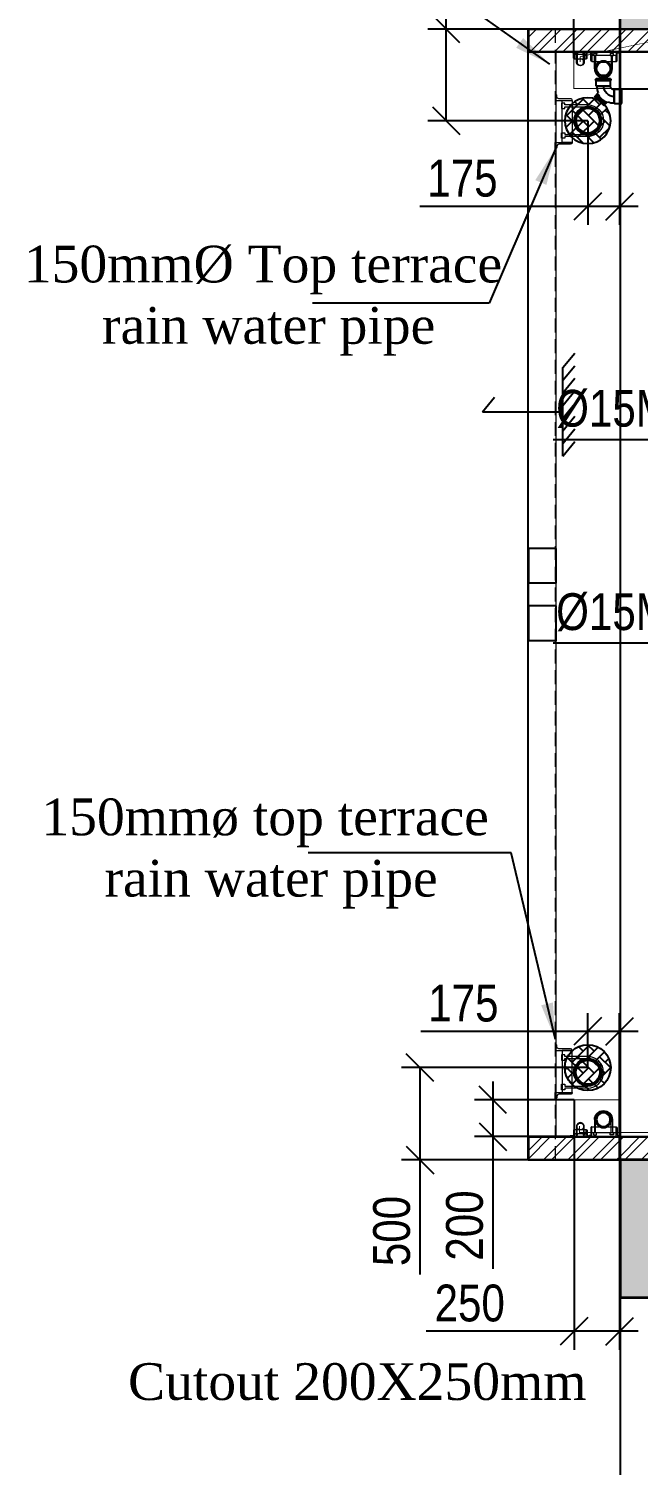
# Model space of a CAD drawing. Header units: inches. Extents: x 5899882 to 5988838, y -468923 to -96891.
# Drawn here: x 5954867 to 5958180, y -301732 to -293920 of the extents above; entities that cross this region are included whole.
import ezdxf

# ---------------------------------------------------------------- set-up
doc = ezdxf.new("R2010")
doc.units = ezdxf.units.IN
doc.header["$MEASUREMENT"] = 0
doc.linetypes.add('1', pattern=[0])
doc.linetypes.add('DASHED', pattern=[0.75, 0.5, -0.25])
doc.layers.get('Defpoints').update_dxf_attribs({"color": 8})
for name, color, linetype in [('0 slc  sleeve 200mm', 3, '1'), ('0 slc Rwp sloape', 7, 'Continuous'), ('0- SLC ARCH LAYOUT', 7, 'Continuous'), ('0- SLC DIMENSION', 7, 'Continuous'), ('0- SLC HIDE BOX & CUTOUT', 6, 'Continuous'), ('0-SLC RCC 2ND. FLOOR', 7, 'Continuous'), ('0-SLC- Waste water down take', 6, 'Continuous'), ('0-SLC-100mm Soil Pipe', 190, 'Continuous'), ('0-SLC-75MM WASTE PIPE', 6, 'Continuous'), ('0-SLC-DOMESTIC LINE', 5, 'DOMESTIC_LINE'), ('CL', 7, 'Continuous'), ('P-TEXT', 7, 'Continuous'), ('rwp', 5, 'Continuous')]:
    doc.layers.add(name, color=color, linetype=linetype)
for name, color, linetype, lineweight in [('0-SLC-CLAMPS', 7, 'Continuous', 9), ('0-SLC-P-Angle', 6, 'Continuous', 0), ('ARCL-HATCH-B', 8, 'Continuous', 5), ('ARLC-COL', 8, 'Continuous', 30), ('ARLC-ELE0', 8, 'Continuous', 9), ('ARLC-ELE1', 8, 'Continuous', 13), ('ARLC-GRILL', 8, 'Continuous', 9), ('ARLC-HATCH-C', 8, 'Continuous', 5), ('ARLC-RCC', 8, 'Continuous', 25), ('ARLC-WALL', 8, 'Continuous', 15)]:
    doc.layers.add(name, color=color, linetype=linetype, lineweight=lineweight)
doc.styles.add('ARIAL', font='tahoma.ttf')
doc.styles.add('LT0050R', font='arial.ttf', dxfattribs={"height": 120})
doc.styles.get("Standard").update_dxf_attribs({"font": 'arial.ttf'})
doc.styles.add('swis cn bt', font='swissc.ttf')
doc.linetypes.add('DOMESTIC_LINE', pattern='A,0.5,-0.2,["DWS",ARIAL,S=0.1,R=0,X=-0.1,Y=-0.05],-0.25', length=0.95)
doc.dimstyles.new('LT0050R', dxfattribs={"dimtxt": 120, "dimasz": 80, "dimexe": 80, "dimexo": 50, "dimgap": 80, "dimtad": 0, "dimdec": 0, "dimzin": 0, "dimdsep": 46, "dimtxsty": 'LT0050R', "dimblk": 'ARCHTICK', "dimcen": 1, "dimdle": 80, "dimclrd": 252, "dimclre": 252, "dimclrt": 240, "dimadec": 0, "dimazin": 0, "dimtfac": 1, "dimtdec": 0, "dimtofl": 0, "dimtmove": 1, "dimatfit": 3, "dimfxl": 1, "dimtolj": 1, "dimtzin": 0, "dimlwd": -1, "dimlwe": -1, "dimarcsym": 0})
doc.dimstyles.new('SLC', dxfattribs={"dimtxt": 200, "dimasz": 150, "dimexe": 100, "dimexo": 0, "dimgap": 50, "dimtad": 1, "dimdec": 0, "dimrnd": 5, "dimzin": 1, "dimdsep": 46, "dimtxsty": 'swis cn bt', "dimblk": 'OBLIQUE', "dimcen": 60, "dimdle": 100, "dimclrd": 256, "dimclre": 256, "dimclrt": 256, "dimazin": 0, "dimtfac": 1, "dimtdec": 0, "dimtofl": 0, "dimtmove": 0, "dimatfit": 3, "dimfxl": 0.18, "dimtolj": 1, "dimtzin": 0, "dimarcsym": 0})
doc.dimstyles.get("Standard").update_dxf_attribs({"dimtxt": 200, "dimasz": 200, "dimexe": 0.18, "dimexo": 0.0625, "dimgap": 0.09, "dimtad": 0, "dimdec": 0, "dimrnd": 5, "dimzin": 0, "dimdsep": 46, "dimtxsty": 'Standard', "dimblk": 'OBLIQUE', "dimcen": 0.09, "dimadec": 0, "dimazin": 0, "dimtfac": 1, "dimtdec": 0, "dimtofl": 0, "dimtmove": 0, "dimatfit": 3, "dimfxl": 1, "dimtolj": 1, "dimtzin": 0, "dimarcsym": 0})
pattern_1 = [(45, (-5806111.699348602, 109613.299867685), (-66.29126073623883, 66.29126073623884), []), (45, (-5806067.505174852, 109613.299867685), (-66.29126073623883, 66.29126073623884), [])]

# ---------------------------------------------------------------- blocks, each defined once
blk = doc.blocks.new('A$C7CE91767')
at = {"layer": 'ARLC-COL'}
for points in [[(750.0000000018626, -750.0000000000873), (-499.9999999981374, -750.0000000000873), (-499.9999999981374, -875.0000000000873), (750.0000000018626, -875.0000000000873)], [(750.0000000018626, -6775.000000000087), (-499.9999999981374, -6775.000000000087), (-499.9999999981374, -6900.000000000087), (750.0000000018626, -6900.000000000087)]]:
    blk.add_lwpolyline(points, close=True, dxfattribs=at)
at = {"layer": 'ARLC-ELE1'}
for p, q in [((-499.9999999981374, -3762.500000003813), (-499.9999999981374, -3887.500000000087)), ((-349.9999999981374, -3887.500000000087), (-349.9999999981374, -3762.500000003813))]:
    blk.add_line(p, q, dxfattribs=at)
at = {"layer": 'ARLC-GRILL'}
for points in [[(-499.9999999981374, -3575.000000003813), (-499.9999999981374, -875.0000000000873)], [(-349.9999999981374, -3575.000000003813), (-349.9999999981374, -875.0000000000873)], [(-499.9999999981374, -6775.000000000087), (-499.9999999981374, -4075.000000000087)], [(-349.9999999981374, -6775.000000000087), (-349.9999999981374, -4074.999999996362)]]:
    blk.add_lwpolyline(points, dxfattribs=at)
at = {"layer": 'ARLC-RCC'}
for points in [[(-349.9999999981374, -3575.000000003813), (-499.9999999981374, -3575.000000003813), (-499.9999999981374, -3762.500000003813), (-349.9999999981374, -3762.500000003813)], [(-349.9999999981374, -3887.500000000087), (-499.9999999981374, -3887.500000000087), (-499.9999999981374, -4075.000000000087), (-349.9999999981374, -4075.000000000087)]]:
    blk.add_lwpolyline(points, close=True, dxfattribs=at)
blk = doc.blocks.new('A$C3DAD2E9A')
at = {"layer": 'ARCL-HATCH-B'}
h = blk.add_hatch(dxfattribs=at)
h.set_pattern_fill('ANSI32', color=256, scale=250)
h.set_pattern_definition(pattern_1)
h.paths.add_polyline_path([(12897.21052536089, -19873.50000000183), (12397.21052536089, -19873.50000000183), (12397.21052536089, -19998.50000000183), (12897.21052536089, -19998.50000000183)])
h = blk.add_hatch(dxfattribs=at)
h.set_pattern_fill('ANSI32', color=256, scale=250)
h.set_pattern_definition(pattern_1)
h.paths.add_polyline_path([(13617.21052536089, -19873.50000000183), (12897.21052536089, -19873.50000000183), (12897.21052536089, -19998.50000000183), (13617.21052536089, -19998.50000000183)])
h = blk.add_hatch(dxfattribs=at)
h.set_pattern_fill('ANSI32', color=256, scale=250)
h.set_pattern_definition(pattern_1)
h.paths.add_polyline_path([(12897.21052536089, -25898.50000000183), (12397.21052536089, -25898.50000000183), (12397.21052536089, -26023.50000000183), (12897.21052536089, -26023.50000000183)])
h = blk.add_hatch(dxfattribs=at)
h.set_pattern_fill('ANSI32', color=256, scale=250)
h.set_pattern_definition(pattern_1)
h.paths.add_polyline_path([(13617.21052536089, -25898.50000000183), (12897.21052536089, -25898.50000000183), (12897.21052536089, -26023.50000000183), (13617.21052536089, -26023.50000000183)])
at = {"layer": 'ARLC-HATCH-C', "ltscale": 0.1}
blk.add_hatch(color=256, dxfattribs=at).paths.add_polyline_path([(12897.21052536089, -26023.50000000183), (12897.21052536089, -26773.50000000183), (13647.21052536089, -26773.50000000183), (13647.21052536089, -26023.50000000183)])
at = {"layer": 'ARLC-COL'}
blk.add_lwpolyline([(13647.21052536089, -26023.50000000183), (12897.21052536089, -26023.50000000183), (12897.21052536089, -26773.50000000183), (13647.21052536089, -26773.50000000183)], close=True, dxfattribs=at)
at = {"layer": 'ARLC-ELE0'}
for p, q in [((12897.21052536089, -19875), (12897.21052536089, -26025)), ((12897.21052536089, -26773.50000000183), (12897.21052536089, -32923.50000000183)), ((12897.21052536089, -26775), (12897.21052536089, -32925))]:
    blk.add_line(p, q, dxfattribs=at)
at = {"layer": 'ARLC-WALL'}
for points in [[(13617.21052536089, -19873.50000000183), (12397.21052536089, -19873.50000000183), (12397.21052536089, -19998.50000000183), (13617.21052536089, -19998.50000000183)], [(13617.21052536089, -25898.50000000183), (12397.21052536089, -25898.50000000183), (12397.21052536089, -26023.50000000183), (13617.21052536089, -26023.50000000183)]]:
    blk.add_lwpolyline(points, close=True, dxfattribs=at)
at = {"color": 1}
blk.add_blockref('A$C7CE91767', (12897.21052536089, -19125), dxfattribs=at)
blk = doc.blocks.new('548')
at = {"color": 0}
for p, q in [((0.0602361064070749, 0.08314675416553999), (0.0579049967697927, 0.0808156445283714)), ((0.0579049967697927, 0.0808156445283714), (0.0579049967697358, -0.0173505971908981)), ((0.0604883189203065, 0.0833989666788853), (0.0604883189201928, -0.0199339193414119)), ((0.0608450012772721, 0.0833989666788853), (0.0975159364109288, 0.0833989666788853)), ((0.0975159364109857, 0.0851211814457855), (0.0975159364107441, -0.0216561341085395)), ((0.1000992585613858, 0.0877045035962425), (0.1052659028625271, 0.0877045035962425)), ((0.1078492250128704, 0.0851211814458424), (0.1078492250129273, -0.0216561341085395)), ((0.1078492250129273, 0.0833989666788853), (0.1121547619303982, 0.0833989666788284)), ((0.1121547619303982, 0.0833989666788284), (0.1121547619303413, -0.0199339193414687)), ((-0.071692276935508, -0.0895614994768863), (-0.0716922769354511, -0.0947281437778713)), ((-0.0691089547849799, -0.0869781773263157), (0.0376683607692172, -0.0869781773247382)), ((-0.0691089547848662, -0.0973114659283283), (0.0376683607693451, -0.0973114659268077)), ((-0.0673867400185628, -0.0499505598356365), (0.0359461460016917, -0.049950559834187)), ((-0.0673867400185628, -0.0503072421924884), (-0.067386740018037, -0.0869781773262588)), ((-0.0673867400179233, -0.0973114659282715), (-0.0673867400178665, -0.101617002845785)), ((-0.0673867400178665, -0.101617002845785), (0.0359461460024448, -0.1016170028443355)), ((-0.0671345275052602, -0.0496983473222912), (-0.0648034178681627, -0.0473672376850658)), ((-0.0648034178681627, -0.0473672376850658), (0.0333628238511068, -0.0473672376836731)), ((0.0356939334883322, -0.0496983473208275), (0.0333628238511068, -0.0473672376836731)), ((0.0359461460016917, -0.0503072421910389), (0.0359461460022175, -0.0869781773248093)), ((0.035946146002388, -0.0973114659268077), (0.0359461460024448, -0.1016170028443355)), ((0.0402516829197452, -0.0895614994752663), (0.0402516829198021, -0.0947281437762939)), ((0.0602361064070181, -0.0196817068281092), (0.0579049967697358, -0.0173505971908981)), ((0.0608450012771016, -0.0199339193414119), (0.0975159364108152, -0.0199339193415256)), ((0.1000992585613289, -0.0242394562589397), (0.1052659028622997, -0.0242394562588828)), ((0.1078492250128704, -0.0199339193414687), (0.1121547619303413, -0.0199339193414687))]:
    blk.add_line(p, q, dxfattribs=at)
for points in [[(-0.0189777657395496, 0.0966114836979557), (-0.0839378019012571, 0.0287533446409043)], [(-0.0839378019012571, 0.0287533446409043), (-0.0552277240578576, 0.001269424202917)], [(-0.0791387801790933, 0.0337664681334928), (-0.0568423135863867, 0.0124222447836218)], [(-0.0731226787351176, 0.0400509696899718), (-0.0526456612442843, 0.0204484899406765)], [(-0.0671065772911561, 0.0463354712463939), (-0.047981290081637, 0.0280269917330713)], [(-0.0610904758472515, 0.0526199728028303), (-0.0428697760581827, 0.0351774473572846)], [(-0.05507437440329, 0.0589044743593092), (-0.0373242156142908, 0.0419123939275181)], [(-0.0490582729593143, 0.0651889759157314), (-0.0313512183151943, 0.0482381587258516)], [(-0.0430421715153528, 0.0714734774721535), (-0.0249513828722456, 0.0541553148938761)], [(-0.0370260700714482, 0.0777579790286325), (-0.0181193394450787, 0.0596587219276188)], [(-0.0310099686274867, 0.0840424805850546), (-0.0108433653889222, 0.0647371578361629)], [(-0.0249938671835111, 0.0903269821415336), (-0.0031045081470467, 0.0693724794934525)], [(-0.0189777657395496, 0.0966114836979557), (0.00973231210385, 0.0691275632599826)]]:
    blk.add_lwpolyline(points, dxfattribs=at)
for centre, radius, start, end in [((0.0635015822736875, -0.04736723768326099), 0.1283050001418438, 157.7238705346079, 180), ((0.0590119103498239, -0.0430693118252634), 0.1283808133028075, 114.7894390255769, 157.7105609777186), ((0.0635015822736875, -0.04736723768326099), 0.0792218792822124, 92.50000000023331, 180), ((0.0635015822736875, -0.04736723768326099), 0.1283050001418438, 92.50000000023331, 114.7761294668299), ((0.0608450012772721, 0.0825378592953286), 0.0008611073835023, 90, 135), ((0.1000992585614426, 0.0851211814457855), 0.0025833221505069, 90, 180), ((0.1052659028624703, 0.0851211814457855), 0.0025833221505069, 0, 90), ((-0.0691089547849799, -0.0895614994768295), 0.0025833221505069, 90, 180), ((-0.0691089547849231, -0.0947281437778713), 0.0025833221505069, 180, 270), ((-0.0665256326350487, -0.0503072421924884), 0.0008611073835023, 135, 180), ((0.0644613194568677, -0.047752563204952), 0.0311008826996851, 102.1697220167195, 179.2901136874885), ((0.0350850386181776, -0.0503072421910389), 0.0008611073835023, 0, 45), ((0.0376683607692172, -0.0895614994753231), 0.0025833221505069, 0, 90), ((0.0376683607692741, -0.0947281437762939), 0.0025833221505069, 270, 0), ((0.0608450012771584, -0.019072811957912), 0.0008611073835023, 225, 270), ((0.1000992585612721, -0.0216561341085395), 0.0025833221505069, 180, 270), ((0.1052659028624134, -0.0216561341084258), 0.0025833221505069, 270, 0)]:
    blk.add_arc(centre, radius, start, end, dxfattribs=at)
at = {"color": 8}
blk.add_arc((0.0635015822736875, -0.04736723768326099), 0.0792218792822124, 92.50000000023331, 180, dxfattribs=at)
blk = doc.blocks.new('A$C67844AE1')
at = {"color": 7}
for p, q in [((-218.2272407441051, 240.6275060125627), (-283.3119963555947, 161.6196423373185)), ((-218.2272407441051, 171.8767900089733), (-283.3119963555947, 92.8689263337292)), ((-218.2272407441051, 103.126074005384), (-283.3119963555947, 24.11821033013985)), ((-218.2272407441051, 34.37535800179468), (-283.3119963555947, -44.63250567344949)), ((218.2272407441051, 0), (-218.2272407441051, 0)), ((218.2272407441051, 0), (153.1424851326155, -79.00786367524417)), ((-218.2272407441051, -34.37535800179468), (-283.3119963555947, -113.3832216770388)), ((-218.2272407441051, -103.126074005384), (-283.3119963555947, -182.1339376806281)), ((-218.2272407441051, -171.8767900089733), (-283.3119963555947, -250.8846536842175)), ((-218.2272407441051, -240.6275060125627), (-283.3119963555947, -319.6353696878068))]:
    blk.add_line(p, q, dxfattribs=at)
at = {"layer": 'CL', "color": 7}
blk.add_line((-218.2272407441124, 240.6275060125554), (-218.2272407441051, -240.6275060125627), dxfattribs=at)
blk = doc.blocks.new('A$C77C3199A')
at = {"layer": 'ARLC-HATCH-C', "ltscale": 0.1}
for points in [[(12894.99999904632, -19125), (12894.99999904632, -19875), (13644.99999904632, -19875), (13644.99999904632, -19125)], [(12894.99999904632, -26025), (12894.99999904632, -26775), (13644.99999904632, -26775), (13644.99999904632, -26025)]]:
    blk.add_hatch(color=0, dxfattribs=at).paths.add_polyline_path(points)
at = {"layer": 'ARLC-COL', "color": 0}
for points in [[(13644.99999904632, -19125), (12894.99999904632, -19125), (12894.99999904632, -19875), (13644.99999904632, -19875)], [(13644.99999904632, -26025), (12894.99999904632, -26025), (12894.99999904632, -26775), (13644.99999904632, -26775)]]:
    blk.add_lwpolyline(points, close=True, dxfattribs=at)
at = {"layer": 'ARLC-WALL', "color": 30, "linetype": 'DASHED', "ltscale": 150}
blk.add_line((12544.99999904539, -26024.99999999814), (12544.99999904539, -19874.99999999814), dxfattribs=at)
at = {"layer": 'ARLC-WALL', "color": 30}
for p, q in [((12894.99999904539, -26025), (12894.99999904539, -19875)), ((12894.99999904632, -32925), (12894.99999904632, -26775))]:
    blk.add_line(p, q, dxfattribs=at)
at = {"layer": 'CL', "color": 0}
for p, q in [((12394.99999904539, -26024.99999999814), (12394.99999904539, -19874.99999999814)), ((12394.99999904539, -19874.99999999825), (12894.99999904539, -19875)), ((12894.99999904632, -26024.99999999814), (12394.99999904539, -26024.99999999814))]:
    blk.add_line(p, q, dxfattribs=at)
at = {"layer": 'CL', "color": 0, "rotation": 180}
blk.add_blockref('A$C67844AE1', (12366.18739412131, -21956.8307713914), dxfattribs=at)
blk = doc.blocks.new('an80')
for points in [[(-46, 0), (-46, 66.31834324478949), (-51, 66.31834324478949), (-51, 76.31834324478949), (-35, 76.31834324478949), (-35, 66.31834324478949), (-40, 66.31834324478949), (-40, 0)], [(46, 0), (46, 66.31834324478949), (51, 66.31834324478949), (51, 76.31834324478949), (35, 76.31834324478949), (35, 66.31834324478949), (40, 66.31834324478949), (40, 0)]]:
    blk.add_lwpolyline(points)
for radius in [46, 40]:
    blk.add_arc((0, 0), radius, 180, 360)
blk = doc.blocks.new('176')
at = {"layer": '0-SLC-CLAMPS', "elevation": 5.6402509286e-06}
for points in [[(-108.6441339902812, 76.65487678382397), (-108.6441339902812, 80.07912621069498, 0.4142135623730951), (-114.0012768482556, 85.4362690677599), (-114.0012768482556, 85.4362690677599), (-114.0012768482556, 65.94059119656868), (-61.0727054181334, 65.94059119656868, 0.4142135623730951), (-66.42984827703911, 71.29773392584954), (-103.2869911341404, 71.29773392584954, -0.4142135623730951)], [(-108.6441339902812, -75.79616682478354), (-108.6441339902812, -79.22041625301881, -0.4142135623730951), (-114.0012768482556, -84.57755911008367), (-114.0012768482556, -84.57755911008367), (-114.0012768482556, -65.08188123889249), (-61.0727054181334, -65.08188123889249, -0.4142135623730951), (-66.42984827703911, -70.43902396771864), (-103.2869911341404, -70.43902396771864, 0.4142135623730951)]]:
    blk.add_lwpolyline(points, format="xyb", close=True, dxfattribs=at)
blk.add_lwpolyline([(-92.85841964263818, 65.94059122862836), (-92.85841964263818, -65.0818812068328), (-61.0727054181334, -65.0818812068328), (-61.07270541996697, 65.94059116473636)], close=True, dxfattribs=at)
at = {"layer": 'rwp', "color": 5, "const_width": 5.357142857142997, "elevation": 5.6402510286e-06}
blk.add_lwpolyline([(-12.50127678847639, -42.20297962055428, 1), (-12.50127678847639, 38.15416323659065, 1)], format="xyb", close=True, dxfattribs=at)
at = {"layer": 'rwp', "color": 5}
for radius in [42.857142857144, 37.500000000001]:
    blk.add_circle((-12.50127678847639, -2.024408191981819, 5.6402510286e-06), radius, dxfattribs=at)
at = {"layer": '0-SLC-CLAMPS', "color": 6, "xscale": 1.0714285714286, "yscale": 1.0714285714286, "zscale": 1.0714285714286, "rotation": 90}
blk.add_blockref('an80', (-12.50127678393619, -2.024408191981819, 5.6402509286e-06), dxfattribs=at)
blk = doc.blocks.new('80mm')
at = {"layer": '0-SLC- Waste water down take', "const_width": 5}
blk.add_lwpolyline([(-37.5, 0, 1), (37.5, 0, 1)], format="xyb", close=True, dxfattribs=at)
at = {"layer": '0-SLC- Waste water down take'}
for radius in [40, 35]:
    blk.add_circle((0, 0), radius, dxfattribs=at)
blk = doc.blocks.new('DSF')
at = {"layer": '0-SLC-CLAMPS'}
for points in [[(1498.450342175982, 220.3213039411914), (1498.446917926554, 220.3213039411914, -0.4142135623730951), (1498.441560783697, 220.3266610840496), (1498.441560783697, 220.3266610840496), (1498.461056461568, 220.3266610840496), (1498.461056461568, 220.27373251262, -0.4142135623730951), (1498.455699318839, 220.2790896554782), (1498.455699318839, 220.3159467983354, 0.4142135623730951)], [(1498.604190582707, 220.3213039411914), (1498.607614832133, 220.3213039411914, 0.4142135623730951), (1498.61297197499, 220.3266610840496), (1498.61297197499, 220.3266610840496), (1498.593476297119, 220.3266610840496), (1498.593476297119, 220.27373251262, 0.4142135623730951), (1498.598833439849, 220.2790896554782), (1498.598833439849, 220.3159467983354, -0.4142135623730951)]]:
    blk.add_lwpolyline(points, format="xyb", close=True, dxfattribs=at)
blk.add_lwpolyline([(1498.59347629715, 220.305518226844), (1498.4610564616, 220.305518226844), (1498.4610564616, 220.27373251262), (1498.593476297087, 220.2737325126211)], close=True, dxfattribs=at)
at = {"layer": '0-SLC- Waste water down take', "lineweight": 0, "ltscale": 12, "xscale": 0.0010714285714286, "yscale": 0.0010714285714286, "zscale": 0.0010714285714286}
blk.add_blockref('80mm', (1498.524113934615, 220.2344628590858), dxfattribs=at)
at = {"layer": '0-SLC-CLAMPS', "xscale": 0.0010714285714286, "yscale": 0.0010714285714286, "zscale": 0.0010714285714286}
blk.add_blockref('an80', (1498.524113934615, 220.2344628590817), dxfattribs=at)
blk = doc.blocks.new('_ArchTick')
at = {"color": 0, "linetype": 'ByBlock', "const_width": 0.15}
blk.add_lwpolyline([(-0.5, -0.5), (0.5, 0.5)], dxfattribs=at)
blk = doc.blocks.new('_OBLIQUE')
at = {"color": 0, "linetype": 'ByBlock'}
blk.add_line((-0.5, -0.5), (0.5, 0.5), dxfattribs=at)
blk = doc.blocks.new('200SS')
at = {"layer": '0 slc  sleeve 200mm'}
h = blk.add_hatch(dxfattribs=at)
h.set_pattern_fill('AR-HBONE', color=3, scale=10.56007014637759, angle=90)
h.set_pattern_definition([(135, (276793.652605434, -63998.6078902788), (-59.73677768247444, 3.7e-15), [126.7208417565323, -42.24028058551097]), (225, (276763.7842165902, -63968.73950143642), (-59.73677768247444, 3.7e-15), [126.7208417565323, -42.24028058551096])])
edge = h.paths.add_edge_path()
edge.add_arc((0, 0), 124.7771836007768, 0, 360)
at = {"layer": '0 slc  sleeve 200mm', "color": 3}
blk.add_circle((0, 0), 124.7771836007768, dxfattribs=at)
blk = doc.blocks.new('*D359')
at = {"layer": '0- SLC DIMENSION', "lineweight": -2, "transparency": 16777216}
for p, q in [((5957905.901056174, -299570.0293857423), (5956893, -299570.0293857423)), ((5956993, -299570.0293857423), (5956993, -300171.5280729963)), ((5958078.866172347, -300071.5280729963), (5956893, -300071.5280729963)), ((5956993, -300071.5280729963), (5956993, -300695.2943067626))]:
    blk.add_line(p, q, dxfattribs=at)
at = {"layer": 'Defpoints', "color": 0, "transparency": 16777216}
for p in [(5956993, -299570.0293857423), (5957905.901056174, -299570.0293857423), (5958078.866172347, -300071.5280729963)]:
    blk.add_point(p, dxfattribs=at)
at = {"layer": '0- SLC DIMENSION', "lineweight": -2, "transparency": 16777216, "xscale": 150, "yscale": 150, "zscale": 150}
for p, rotation in [((5956993, -299570.0293857423), 90), ((5956993, -300071.5280729963), 270)]:
    blk.add_blockref('_OBLIQUE', p, dxfattribs=dict(at, rotation=rotation))
at = {"layer": '0- SLC DIMENSION', "transparency": 16777216, "insert": (5956840.467532467, -300458.4111898785), "char_height": 200, "attachment_point": 5, "rotation": 90, "style": 'swis cn bt'}
blk.add_mtext('\\A1;500', dxfattribs=at)
blk = doc.blocks.new('*D367')
at = {"layer": '0- SLC DIMENSION', "lineweight": -2, "transparency": 16777216}
for p, q in [((5957905.901056174, -299570.0293857344), (5957905.901056174, -299272.955800108)), ((5958078.866172347, -300071.5280729963), (5958078.866172347, -299272.955800108)), ((5957905.901056174, -299372.955800108), (5956997.876623377, -299372.955800108)), ((5958178.866172347, -299372.955800108), (5957905.901056174, -299372.955800108))]:
    blk.add_line(p, q, dxfattribs=at)
at = {"layer": 'Defpoints', "color": 0, "transparency": 16777216}
for p in [(5957905.901056174, -299372.955800108), (5957905.901056174, -299570.0293857344), (5958078.866172347, -300071.5280729963)]:
    blk.add_point(p, dxfattribs=at)
at = {"layer": '0- SLC DIMENSION', "lineweight": -2, "transparency": 16777216, "xscale": 150, "yscale": 150, "zscale": 150, "rotation": 180}
blk.add_blockref('_OBLIQUE', (5957905.901056174, -299372.955800108), dxfattribs=at)
at = {"layer": '0- SLC DIMENSION', "lineweight": -2, "transparency": 16777216, "xscale": 150, "yscale": 150, "zscale": 150}
blk.add_blockref('_OBLIQUE', (5958078.866172347, -299372.955800108), dxfattribs=at)
at = {"layer": '0- SLC DIMENSION', "transparency": 16777216, "insert": (5957229.5, -299220.2934624457), "char_height": 200, "attachment_point": 5, "style": 'swis cn bt'}
blk.add_mtext('\\A1;175', dxfattribs=at)
blk = doc.blocks.new('*D360')
at = {"layer": '0- SLC DIMENSION', "lineweight": -2, "transparency": 16777216}
for p, q in [((5957136, -293921.5280729925), (5957136, -292761.7172289986)), ((5957136, -294420.0267602589), (5957136, -293821.5280729925)), ((5958078.866172349, -293921.5280729925), (5957036, -293921.5280729925)), ((5957905.901056174, -294420.0267602589), (5957036, -294420.0267602589))]:
    blk.add_line(p, q, dxfattribs=at)
at = {"layer": 'Defpoints', "color": 0, "transparency": 16777216}
for p in [(5958078.866172349, -293921.5280729925), (5957136, -294420.0267602589), (5957905.901056174, -294420.0267602589)]:
    blk.add_point(p, dxfattribs=at)
at = {"layer": '0- SLC DIMENSION', "lineweight": -2, "transparency": 16777216, "xscale": 150, "yscale": 150, "zscale": 150}
for p, rotation in [((5957136, -293921.5280729925), 90), ((5957136, -294420.0267602589), 270)]:
    blk.add_blockref('_OBLIQUE', p, dxfattribs=dict(at, rotation=rotation))
at = {"layer": '0- SLC DIMENSION', "transparency": 16777216, "insert": (5956983.467532467, -292998.6003458807), "char_height": 200, "attachment_point": 5, "rotation": 90, "style": 'swis cn bt'}
blk.add_mtext('\\A1;500', dxfattribs=at)
blk = doc.blocks.new('*D368')
at = {"layer": '0- SLC DIMENSION', "lineweight": -2, "transparency": 16777216}
for p, q in [((5958078.866172349, -293921.5280729925), (5958078.866172349, -294986.9196035418)), ((5957905.901056174, -294420.0267602589), (5957905.901056174, -294986.9196035418)), ((5957905.901056174, -294886.9196035418), (5956992.654302928, -294886.9196035418)), ((5958178.866172349, -294886.9196035418), (5957905.901056174, -294886.9196035418))]:
    blk.add_line(p, q, dxfattribs=at)
at = {"layer": 'Defpoints', "color": 0, "transparency": 16777216}
for p in [(5958078.866172349, -293921.5280729925), (5957905.901056174, -294420.0267602589), (5957905.901056174, -294886.9196035418)]:
    blk.add_point(p, dxfattribs=at)
at = {"layer": '0- SLC DIMENSION', "lineweight": -2, "transparency": 16777216, "xscale": 150, "yscale": 150, "zscale": 150, "rotation": 180}
blk.add_blockref('_OBLIQUE', (5957905.901056174, -294886.9196035418), dxfattribs=at)
at = {"layer": '0- SLC DIMENSION', "lineweight": -2, "transparency": 16777216, "xscale": 150, "yscale": 150, "zscale": 150}
blk.add_blockref('_OBLIQUE', (5958078.866172349, -294886.9196035418), dxfattribs=at)
at = {"layer": '0- SLC DIMENSION', "transparency": 16777216, "insert": (5957224.27767955, -294734.2572658795), "char_height": 200, "attachment_point": 5, "style": 'swis cn bt'}
blk.add_mtext('\\A1;175', dxfattribs=at)
blk = doc.blocks.new('*D363')
at = {"layer": '0- SLC DIMENSION', "lineweight": -2, "transparency": 16777216}
for p, q in [((5959421.5, -293946.5280730132), (5959421.5, -294246.5280730169)), ((5958087.069120592, -294046.5280730132), (5959521.5, -294046.5280730132)), ((5958087.069120592, -294246.5280730169), (5959521.5, -294246.5280730169)), ((5959421.5, -294246.5280730169), (5959421.5, -294868.9956054844))]:
    blk.add_line(p, q, dxfattribs=at)
at = {"layer": 'Defpoints', "color": 0, "transparency": 16777216}
for p in [(5958087.069120592, -294046.5280730132), (5958087.069120592, -294246.5280730169), (5959421.5, -294246.5280730169)]:
    blk.add_point(p, dxfattribs=at)
at = {"layer": '0- SLC DIMENSION', "lineweight": -2, "transparency": 16777216, "xscale": 150, "yscale": 150, "zscale": 150}
for p, rotation in [((5959421.5, -294046.5280730132), 90), ((5959421.5, -294246.5280730169), 270)]:
    blk.add_blockref('_OBLIQUE', p, dxfattribs=dict(at, rotation=rotation))
at = {"layer": '0- SLC DIMENSION', "transparency": 16777216, "insert": (5959268.707792208, -294632.7618392497), "char_height": 200, "attachment_point": 5, "rotation": 90, "style": 'swis cn bt'}
blk.add_mtext('\\A1;200', dxfattribs=at)
blk = doc.blocks.new('*D370')
at = {"layer": '0- SLC DIMENSION', "lineweight": -2, "transparency": 16777216}
for p, q in [((5957389.5, -299645.0280729902), (5957389.5, -299945.0280729941)), ((5957831.076698663, -299745.0280729902), (5957289.5, -299745.0280729902)), ((5957831.076698663, -299945.0280729941), (5957289.5, -299945.0280729941)), ((5957389.5, -299945.0280729941), (5957389.5, -300664.8525503011))]:
    blk.add_line(p, q, dxfattribs=at)
at = {"layer": 'Defpoints', "color": 0, "transparency": 16777216}
for p in [(5957831.076698663, -299745.0280729902), (5957389.5, -299945.0280729941), (5957831.076698663, -299945.0280729941)]:
    blk.add_point(p, dxfattribs=at)
at = {"layer": '0- SLC DIMENSION', "lineweight": -2, "transparency": 16777216, "xscale": 150, "yscale": 150, "zscale": 150}
for p, rotation in [((5957389.5, -299745.0280729902), 90), ((5957389.5, -299945.0280729941), 270)]:
    blk.add_blockref('_OBLIQUE', p, dxfattribs=dict(at, rotation=rotation))
at = {"layer": '0- SLC DIMENSION', "transparency": 16777216, "insert": (5957236.707792208, -300428.6187840664), "char_height": 200, "attachment_point": 5, "rotation": 90, "style": 'swis cn bt'}
blk.add_mtext('\\A1;200', dxfattribs=at)
blk = doc.blocks.new('*D364')
at = {"layer": '0- SLC DIMENSION', "lineweight": -2, "transparency": 16777216}
for p, q in [((5957829.70294825, -294045.0280729947), (5957829.70294825, -293362.955800108)), ((5958079.702948246, -294045.0280729946), (5958079.702948246, -293362.9558001079)), ((5957829.70294825, -293462.955800108), (5957207.235415783, -293462.9558001083)), ((5958179.702948246, -293462.9558001079), (5957829.70294825, -293462.955800108))]:
    blk.add_line(p, q, dxfattribs=at)
at = {"layer": 'Defpoints', "color": 0, "transparency": 16777216}
for p in [(5957829.70294825, -293462.955800108), (5957829.70294825, -294045.0280729947), (5958079.702948246, -294045.0280729946)]:
    blk.add_point(p, dxfattribs=at)
at = {"layer": '0- SLC DIMENSION', "lineweight": -2, "transparency": 16777216, "xscale": 150, "yscale": 150, "zscale": 150}
for p, rotation in [((5957829.70294825, -293462.955800108), 180.0000000000267), ((5958079.702948246, -293462.9558001079), 2.669864329618576e-11)]:
    blk.add_blockref('_OBLIQUE', p, dxfattribs=dict(at, rotation=rotation))
at = {"layer": '0- SLC DIMENSION', "transparency": 16777216, "insert": (5957443.469182016, -293310.163592316), "char_height": 200, "attachment_point": 5, "style": 'swis cn bt'}
blk.add_mtext('\\A1;250', dxfattribs=at)
blk = doc.blocks.new('*D366')
at = {"layer": '0- SLC DIMENSION', "lineweight": -2, "transparency": 16777216}
for p, q in [((5957831.076698663, -299745.0280729902), (5957831.076698663, -301103.955800108)), ((5958078.866172349, -299745.0280729902), (5958078.866172349, -301103.955800108)), ((5957831.076698663, -301003.955800108), (5957027.766233766, -301003.955800108)), ((5958178.866172349, -301003.955800108), (5957831.076698663, -301003.955800108))]:
    blk.add_line(p, q, dxfattribs=at)
at = {"layer": 'Defpoints', "color": 0, "transparency": 16777216}
for p in [(5957831.076698663, -299745.0280729902), (5958078.866172349, -299745.0280729902), (5957831.076698663, -301003.955800108)]:
    blk.add_point(p, dxfattribs=at)
at = {"layer": '0- SLC DIMENSION', "lineweight": -2, "transparency": 16777216, "xscale": 150, "yscale": 150, "zscale": 150, "rotation": 180}
blk.add_blockref('_OBLIQUE', (5957831.076698663, -301003.955800108), dxfattribs=at)
at = {"layer": '0- SLC DIMENSION', "lineweight": -2, "transparency": 16777216, "xscale": 150, "yscale": 150, "zscale": 150}
blk.add_blockref('_OBLIQUE', (5958078.866172349, -301003.955800108), dxfattribs=at)
at = {"layer": '0- SLC DIMENSION', "transparency": 16777216, "insert": (5957264, -300851.1635923158), "char_height": 200, "attachment_point": 5, "style": 'swis cn bt'}
blk.add_mtext('\\A1;250', dxfattribs=at)

msp = doc.modelspace()

# ---------------------------------------------------------------- block references
at = {"layer": '0- SLC ARCH LAYOUT'}
msp.add_blockref('A$C3DAD2E9A', (5945186.076699616, -274046.5280729962), dxfattribs=at)

# ---------------------------------------------------------------- next in the draw order: linework, layer by layer
at = {"layer": '0- SLC HIDE BOX & CUTOUT', "const_width": 5}
for points in [[(5958079.702948246, -294045.0280729946), (5957829.70294825, -294045.0280729947), (5957829.70294825, -294245.0280729984), (5958079.702948246, -294245.0280729983)], [(5958078.866172349, -299745.0280729902), (5957831.076698663, -299745.0280729902), (5957831.076698663, -299945.0280729941), (5958078.866172349, -299945.0280729941)]]:
    msp.add_lwpolyline(points, close=True, dxfattribs=at)
at = {"layer": '0-SLC-DOMESTIC LINE', "color": 5, "linetype": '1', "const_width": 3.2}
for points in [[(5957864.981083611, -294084.1895841209, -0.9999999999999998), (5957864.981083611, -294118.3616328666, -0.9999999999999998), (5957864.981083611, -294084.1895841209)], [(5957864.981083611, -299905.8665618721, 0.9999999999999998), (5957864.981083611, -299871.6945131264, 0.9999999999999998), (5957864.981083611, -299905.8665618721)]]:
    msp.add_lwpolyline(points, format="xyb", dxfattribs=at)
at = {"layer": '0-SLC-DOMESTIC LINE', "color": 5, "linetype": '1', "const_width": 5}
for points in [[(5957864.981083611, -294101.2756084937), (5957864.982207763, -294071.4852307655)], [(5958933.287224977, -297349.5), (5958728.287224978, -297349.5), (5958728.287224982, -294071.5034533573), (5957864.982164284, -294071.4852307646)], [(5958867.5, -300835.1226742298), (5958867.499999998, -299923), (5957860.271985396, -299923), (5957860.728014605, -299886.5)]]:
    msp.add_lwpolyline(points, dxfattribs=at)
at = {"layer": '0-SLC-P-Angle', "color": 0}
for points in [[(5957823.087296931, -294049.9091249487), (5957813.323880565, -294049.9095624271, -0.4142135623730951), (5957808.441953675, -294045.028073015), (5957808.441953675, -294045.028073015), (5957832.850494381, -294045.026979318), (5957832.852249029, -294084.1876489463, -0.4142135623730951), (5957827.970322255, -294079.306159533), (5957827.96922381, -294054.7906143616, 0.4142135623730951)], [(5957882.796619176, -294105.0632783548), (5957882.796592614, -294059.1598521243), (5957880.120602397, -294059.1598545405), (5957880.120597579, -294053.807874125), (5957888.683766237, -294053.8078663967), (5957888.683771064, -294059.1598468123), (5957886.007780862, -294059.159849228), (5957886.007807423, -294105.0632754585, -0.8016900016001302), (5957844.866423815, -294105.0633005718), (5957844.866397252, -294059.1598743401), (5957842.190407045, -294059.1598767534), (5957842.190402221, -294053.8078963396), (5957850.753570879, -294053.8078886112), (5957850.753575702, -294059.1598690276), (5957848.077585503, -294059.1598714415), (5957848.077612063, -294105.0632976721, 0.7661365129775483)], [(5957907.452038859, -294049.9091249487), (5957917.215455225, -294049.9095624271, 0.4142135623730951), (5957922.097382115, -294045.028073015), (5957922.097382115, -294045.028073015), (5957897.688841407, -294045.026979318), (5957897.68708676, -294084.1876489463, 0.4142135623730951), (5957902.569013536, -294079.306159533), (5957902.570111978, -294054.7906143616, -0.4142135623730951)], [(5957823.087296931, -299940.1470210443), (5957813.323880565, -299940.1465835659, 0.4142135623730951), (5957808.441953675, -299945.028072978), (5957808.441953675, -299945.028072978), (5957832.850494381, -299945.029166675), (5957832.852249029, -299905.8684970467, 0.4142135623730951), (5957827.970322255, -299910.74998646), (5957827.96922381, -299935.2655316314, -0.4142135623730951)], [(5957882.796619176, -299884.9928676382), (5957882.796592614, -299930.8962938687), (5957880.120602397, -299930.8962914525), (5957880.120597579, -299936.248271868), (5957888.683766237, -299936.2482795963), (5957888.683771064, -299930.8962991807), (5957886.007780862, -299930.896296765), (5957886.007807423, -299884.9928705345, 0.8016900016001302), (5957844.866423815, -299884.9928454212), (5957844.866397252, -299930.8962716529), (5957842.190407045, -299930.8962692396), (5957842.190402221, -299936.2482496534), (5957850.753570879, -299936.2482573818), (5957850.753575702, -299930.8962769654), (5957848.077585503, -299930.8962745515), (5957848.077612063, -299884.9928483209, -0.7661365129775483)], [(5957907.452038859, -299940.1470210443), (5957917.215455225, -299940.1465835659, -0.4142135623730951), (5957922.097382115, -299945.028072978), (5957922.097382115, -299945.028072978), (5957897.688841407, -299945.029166675), (5957897.68708676, -299905.8684970467, -0.4142135623730951), (5957902.569013536, -299910.74998646), (5957902.570111978, -299935.2655316314, 0.4142135623730951)]]:
    msp.add_lwpolyline(points, format="xyb", close=True, dxfattribs=at)
for points in [[(5957897.823167168, -294084.1942213313), (5957897.823167168, -294059.4658886745), (5957832.851729039, -294059.4640477821), (5957832.851729039, -294084.1923804399)], [(5957897.823167168, -299905.8619246617), (5957897.823167168, -299930.5902573185), (5957832.851729039, -299930.5920982109), (5957832.851729039, -299905.8637655531)]]:
    msp.add_lwpolyline(points, close=True, dxfattribs=at)

# ---------------------------------------------------------------- next in the draw order: block references
at = {"layer": '0 slc  sleeve 200mm', "color": 3, "xscale": -1, "rotation": 180}
msp.add_blockref('200SS', (5957905.901056174, -294420.0267602589), dxfattribs=at)
at = {"layer": '0 slc  sleeve 200mm', "color": 3}
msp.add_blockref('200SS', (5957905.901056174, -299570.0293857344), dxfattribs=at)
at = {"layer": '0-SLC RCC 2ND. FLOOR'}
msp.add_blockref('A$C77C3199A', (5945186.076699616, -274046.5280729962), dxfattribs=at)
at = {"layer": '0-SLC-100mm Soil Pipe', "color": 30, "xscale": 1000, "yscale": 1000, "zscale": 1000}
msp.add_blockref('DSF', (4459466.73097326, -514371.689157048), dxfattribs=at)
at = {"layer": '0-SLC-100mm Soil Pipe', "color": 30, "xscale": -1000, "yscale": 1000, "zscale": 1000, "rotation": 180}
msp.add_blockref('DSF', (4459466.73097326, -79618.366988945), dxfattribs=at)
at = {"layer": '0-SLC-75MM WASTE PIPE', "xscale": 750, "yscale": 750, "zscale": 750, "rotation": 90.0101355504485}
msp.add_blockref('548', (5958014.170703704, -294275.3487328308), dxfattribs=at)
at = {"layer": '0-SLC-CLAMPS', "xscale": -1.744186046511625, "yscale": 1.744186046511625, "zscale": 1.744186046511625, "rotation": 180}
msp.add_blockref('176', (5957927.705608713, -294423.5577047797, -9.837646968488356e-06), dxfattribs=at)
at = {"layer": '0-SLC-CLAMPS', "xscale": 1.744186046511625, "yscale": 1.744186046511625, "zscale": 1.744186046511625}
msp.add_blockref('176', (5957927.705608713, -299591.4984412133, -9.837646968488356e-06), dxfattribs=at)

# ---------------------------------------------------------------- next in the draw order: texts
at = {"layer": '0- SLC HIDE BOX & CUTOUT', "insert": (5957898.825997184, -301177.1853386697, -6.04786e-08), "char_height": 200, "width": 2675.325997184411, "attachment_point": 3, "style": 'ARIAL'}
msp.add_mtext('{\\fTimes New Roman|b0|i0|c0|p18;Cutout 200X250mm}', dxfattribs=at)
at = {"layer": '0-SLC-DOMESTIC LINE', "linetype": '1', "char_height": 200, "width": 687.5945739665035, "attachment_point": 3}
for insert in [(5958548.5, -295884), (5958548.5, -296990.0280729953)]:
    msp.add_mtext('{\\fSwis721 Cn BT|b0|i0|c0|p34;%%C15MM}', dxfattribs=dict(at, insert=insert))
at = {"layer": 'P-TEXT', "color": 7, "char_height": 200, "width": 3434.545674960864, "attachment_point": 4}
for s, insert, rotation in [('\\pi471.3;{\\fTimes New Roman|b0|i0|c0|p18;\\C3;150mmØ Top terrace\\P\\pi820.8; rain water pipe }', (5954368.703230442, -295399.0281155719), 4.610617469915729e-06), ('\\pi553.27;{\\fTimes New Roman|b0|i0|c0|p18;\\C3;150mmø top terrace\\P\\pi820.8; rain water pipe }', (5954382.097331206, -298405.4558001079), 359.99999538938255)]:
    msp.add_mtext(s, dxfattribs=dict(at, insert=insert, rotation=rotation))

# ---------------------------------------------------------------- next in the draw order: dimensions: what is measured, and where the dimension line sits
at = {"layer": '0- SLC DIMENSION'}
for base, p1, p2, angle, picture, middle in [((5957136, -294420.0267602589), (5958078.866172349, -293921.5280729925), (5957905.901056174, -294420.0267602589), 270, '*D360', (5957136, -292998.6003458807)), ((5959421.5, -294246.5280730169), (5958087.069120592, -294046.5280730132), (5958087.069120592, -294246.5280730169), 90, '*D363', (5959421.5, -294632.7618392497)), ((5956993, -299570.0293857423), (5958078.866172347, -300071.5280729963), (5957905.901056174, -299570.0293857423), 90, '*D359', (5956993, -300458.4111898785)), ((5957389.5, -299945.0280729941), (5957831.076698663, -299745.0280729902), (5957831.076698663, -299945.0280729941), 90, '*D370', (5957389.5, -300428.6187840664))]:
    dim = msp.add_linear_dim(base=base, p1=p1, p2=p2, angle=angle, dimstyle='SLC', override={"dimfxl": 0}, dxfattribs=at)
    dim.commit()
    dim.dimension.update_dxf_attribs({"geometry": picture, "text_midpoint": middle, "dimtype": 160})
at = {"layer": '0- SLC DIMENSION', "color": 1}
dim = msp.add_aligned_dim(p1=(5958079.702948246, -294045.0280729946), p2=(5957829.70294825, -294045.0280729947), distance=-582.072272886755, dimstyle='SLC', dxfattribs=at)
dim.commit()
dim.dimension.update_dxf_attribs({"geometry": '*D364', "text_midpoint": (5957443.469182016, -293310.163592316)})
at = {"layer": '0- SLC DIMENSION'}
for base, p1, p2, picture, middle in [((5957905.901056174, -294886.9196035418), (5958078.866172349, -293921.5280729925), (5957905.901056174, -294420.0267602589), '*D368', (5957224.27767955, -294886.9196035418)), ((5957905.901056174, -299372.955800108), (5958078.866172347, -300071.5280729963), (5957905.901056174, -299570.0293857344), '*D367', (5957229.5, -299372.955800108))]:
    dim = msp.add_linear_dim(base=base, p1=p1, p2=p2, dimstyle='SLC', override={"dimfxl": 0}, dxfattribs=at)
    dim.commit()
    dim.dimension.update_dxf_attribs({"geometry": picture, "text_midpoint": middle, "dimtype": 160})
at = {"layer": '0- SLC DIMENSION', "color": 1}
dim = msp.add_linear_dim(base=(5957831.076698663, -301003.955800108), p1=(5958078.866172349, -299745.0280729902), p2=(5957831.076698663, -299745.0280729902), dimstyle='SLC', dxfattribs=at)
dim.commit()
dim.dimension.update_dxf_attribs({"geometry": '*D366', "text_midpoint": (5957264, -301003.955800108), "dimtype": 160})

# ---------------------------------------------------------------- next in the draw order: leaders
at = {"layer": '0 slc Rwp sloape', "color": 2}
for points in [[(5957729.554833516, -294572.5490407275), (5957369.5, -295412.1695951767), (5956410.110749697, -295412.1695951767)], [(5957730.483375438, -299417.6227069685), (5957489, -298400.955800108), (5956385.504850461, -298400.955800108)]]:
    msp.add_leader(points, dimstyle='Standard', override={"dimasz": 200, "dimclrd": 3, "dimfxl": 0.18}, dxfattribs=at)
at = {"layer": '0- SLC HIDE BOX & CUTOUT'}
msp.add_leader([(5957698.866172348, -294112.455800108), (5957032.489331878, -293640.955800108), (5956498.220169538, -293640.955800108)], dimstyle='LT0050R', override={"dimasz": 200, "dimclrd": 256, "dimfxl": 160}, dxfattribs=at)
at = {"layer": '0-SLC-DOMESTIC LINE', "linetype": '1'}
for points in [[(5958715, -295639), (5958548.5, -296155.5), (5957717.366172348, -296155.5)], [(5958715, -296745.0280729953), (5958548.5, -297261.5280729953), (5957717.366172348, -297261.5280729953)]]:
    msp.add_leader(points, dimstyle='SLC', override={"dimgap": 50, "dimtad": 0, "dimfxlon": 1}, dxfattribs=at)

doc.saveas('drawing.dxf')
